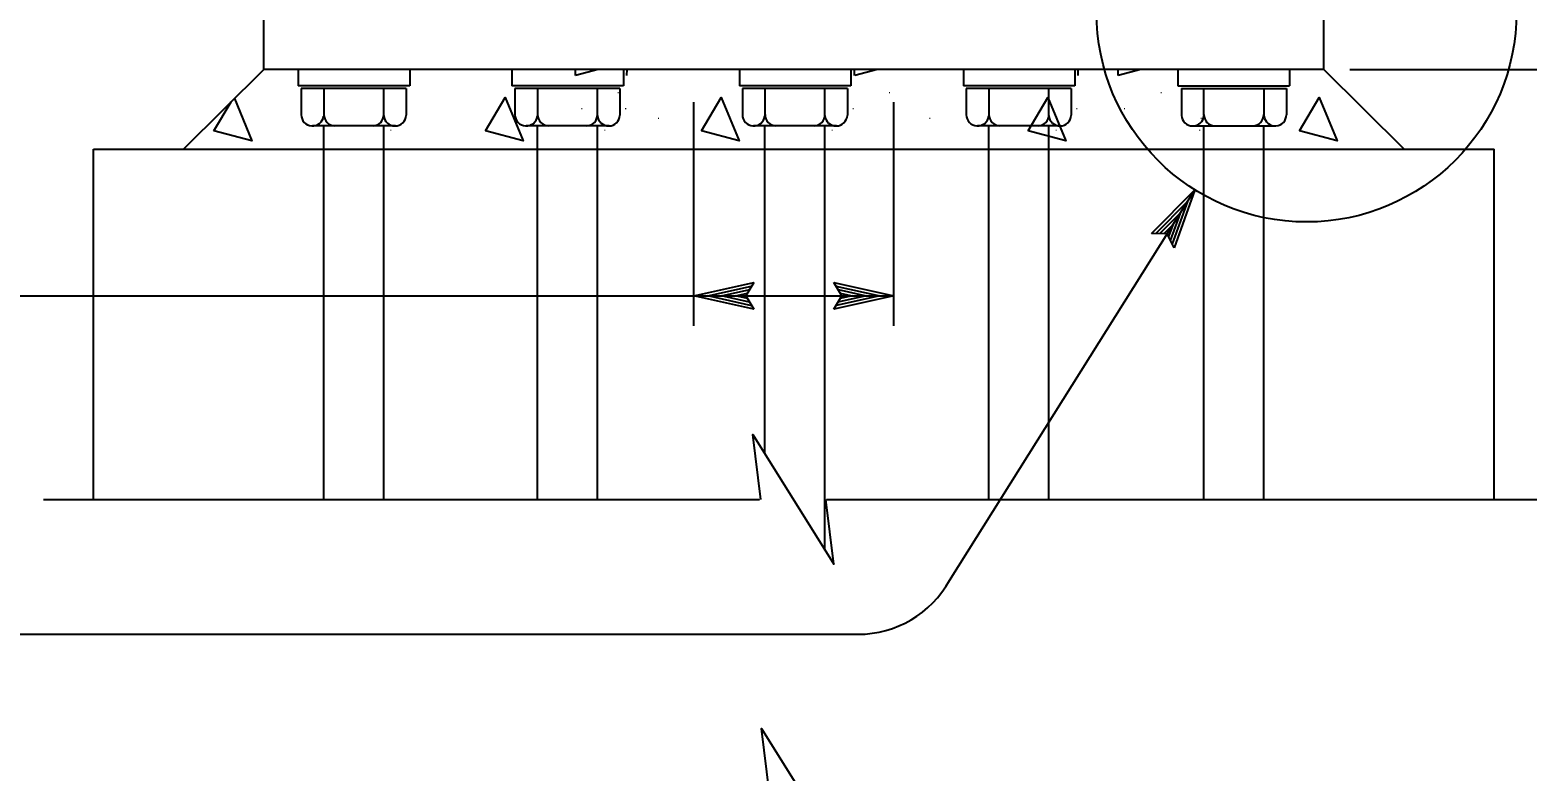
# Model space of a CAD drawing. Extents: x -894 to 866, y -472 to 714.
# Drawn here: x -17.7 to 125.7, y -166 to -95.1 of the extents above; entities that cross this region are included whole.
import ezdxf

# ---------------------------------------------------------------- set-up
doc = ezdxf.new("R2010")
doc.units = 0
for name, color, linetype in [('pp_PRESENTATION', 7, 'Continuous'), ('tcd_SIGN-OVERHEAD', 7, 'Continuous'), ('tcd_SIGN-OVERHEAD-anno', 7, 'Continuous')]:
    doc.layers.add(name, color=color, linetype=linetype)

msp = doc.modelspace()

# ---------------------------------------------------------------- linework, layer by layer
at = {"layer": 'pp_PRESENTATION'}
msp.add_circle((104.56, -93.33), 20.12, dxfattribs=at)
at = {"layer": 'tcd_SIGN-OVERHEAD'}
for p, q in [((4.67, -98.83), (4.67, -93.08)), ((106.23, -98.83), (106.23, -93.08)), ((4.67, -98.83), (-3, -106.49)), ((106.23, -98.83), (4.67, -98.83)), ((7.98, -98.83), (7.98, -100.4)), ((18.66, -98.83), (18.66, -100.4)), ((28.45, -98.83), (28.45, -100.4)), ((39.14, -98.83), (39.14, -100.4)), ((50.24, -98.83), (50.24, -100.4)), ((60.92, -98.83), (60.92, -100.4)), ((71.69, -98.83), (71.69, -100.4)), ((82.37, -98.83), (82.37, -100.4)), ((92.24, -98.83), (92.24, -100.4)), ((102.92, -98.83), (102.92, -100.4)), ((113.9, -106.49), (106.23, -98.83)), ((18.66, -100.4), (7.98, -100.4)), ((18.32, -100.65), (8.26, -100.65)), ((8.26, -100.65), (8.26, -103.18)), ((10.42, -100.65), (10.42, -103.32)), ((16.17, -103.17), (16.17, -100.65)), ((18.32, -100.65), (18.32, -103.23)), ((39.14, -100.4), (28.45, -100.4)), ((38.79, -100.65), (28.74, -100.65)), ((28.74, -100.65), (28.74, -103.18)), ((30.89, -100.65), (30.89, -103.32)), ((36.64, -103.17), (36.64, -100.65)), ((38.79, -100.65), (38.79, -103.23)), ((60.92, -100.4), (50.24, -100.4)), ((60.58, -100.65), (50.52, -100.65)), ((50.52, -100.65), (50.52, -103.18)), ((52.68, -100.65), (52.68, -103.32)), ((58.42, -103.17), (58.42, -100.65)), ((60.58, -100.65), (60.58, -103.23)), ((82.37, -100.4), (71.69, -100.4)), ((82.03, -100.65), (71.97, -100.65)), ((71.97, -100.65), (71.97, -103.18)), ((74.12, -100.65), (74.12, -103.32)), ((79.87, -103.17), (79.87, -100.65)), ((82.03, -100.65), (82.03, -103.23)), ((92.24, -100.4), (102.92, -100.4)), ((92.58, -100.65), (102.64, -100.65)), ((92.58, -100.65), (92.58, -103.23)), ((94.73, -103.17), (94.73, -100.65)), ((100.48, -100.65), (100.48, -103.32)), ((102.64, -100.65), (102.64, -103.18)), ((17.28, -104.24), (9.33, -104.24)), ((10.42, -140.03), (10.42, -104.24)), ((16.17, -140.03), (16.17, -104.24)), ((37.75, -104.24), (29.8, -104.24)), ((30.89, -140.03), (30.89, -104.24)), ((36.64, -140.03), (36.64, -104.24)), ((59.54, -104.24), (51.59, -104.24)), ((52.68, -135.67), (52.68, -104.24)), ((58.42, -144.87), (58.42, -104.24)), ((80.98, -104.24), (73.04, -104.24)), ((74.12, -140.03), (74.12, -104.24)), ((79.87, -140.03), (79.87, -104.24)), ((93.62, -104.24), (101.57, -104.24)), ((94.73, -140.03), (94.73, -104.24)), ((100.48, -140.03), (100.48, -104.24)), ((-11.62, -140.03), (-11.62, -106.49)), ((-11.62, -106.49), (-3, -106.49)), ((-3, -106.49), (113.9, -106.49)), ((113.9, -106.49), (122.52, -106.49)), ((122.52, -140.03), (122.52, -106.49)), ((-16.41, -140.03), (52.15, -140.03)), ((58.58, -140.03), (127.31, -140.03))]:
    msp.add_line(p, q, dxfattribs=at)
for points in [[(34.54, -99.42), (34.54, -98.83)], [(36.71, -98.83), (34.54, -99.42)], [(39.46, -99.42), (39.47, -98.83)], [(61.25, -99.42), (61.25, -98.83)], [(63.46, -98.83), (61.29, -99.42)], [(82.69, -99.42), (82.7, -98.83)], [(86.52, -99.42), (86.52, -98.83)], [(88.69, -98.83), (86.52, -99.42)], [(1.86, -101.63), (3.52, -105.68), (-0.09, -104.73)], [(-0.09, -104.73), (1.55, -101.94)], [(52.29, -140.03), (51.52, -133.82), (59.28, -146.24), (58.5, -140.03)], [(53.13, -168.19), (52.36, -161.98), (60.12, -174.4), (59.34, -168.19)]]:
    msp.add_lwpolyline(points, dxfattribs=at)
for points in [[(25.91, -104.73), (27.8, -101.51), (29.51, -105.68)], [(46.59, -104.73), (48.49, -101.51), (50.2, -105.68)], [(77.89, -104.73), (79.78, -101.51), (81.49, -105.68)], [(103.88, -104.73), (105.77, -101.51), (107.48, -105.68)]]:
    msp.add_lwpolyline(points, close=True, dxfattribs=at)
for centre, start, end in [((9.34, -103.17), 180.7224, 351.7875), ((11.51, -103.16), 180.4996, 268.1024), ((15.09, -103.17), 272.9268, 0.3985), ((17.24, -103.17), 184.8049, 356.3828), ((29.82, -103.17), 180.7224, 351.7875), ((31.99, -103.16), 180.4996, 268.1024), ((35.56, -103.17), 272.9268, 0.3985), ((37.72, -103.17), 184.8049, 356.3828), ((51.6, -103.17), 180.7224, 351.7875), ((53.77, -103.16), 180.4996, 268.1024), ((57.35, -103.17), 272.9268, 0.3985), ((59.5, -103.17), 184.8049, 356.3828), ((73.05, -103.17), 180.7224, 351.7875), ((75.22, -103.16), 180.4996, 268.1024), ((78.8, -103.17), 272.9268, 0.3985), ((80.95, -103.17), 184.8049, 356.3828), ((93.66, -103.17), 183.6172, 355.1952), ((95.81, -103.17), 179.6015, 267.0732), ((99.39, -103.16), 271.8976, 359.5004), ((101.56, -103.17), 188.2125, 359.2776)]:
    msp.add_arc(centre, 1.08, start, end, dxfattribs=at)
at = {"layer": 'tcd_SIGN-OVERHEAD-anno'}
for p, q in [((108.7, -98.83), (135.6, -98.83)), ((45.87, -123.4), (45.87, -101.98)), ((65.02, -123.4), (65.02, -101.98)), ((70.35, -147.78), (93.85, -110.37)), ((89.71, -114.56), (93.85, -110.37)), ((93.85, -110.37), (91.88, -115.91)), ((93.85, -110.37), (93.85, -110.37)), ((90.11, -114.56), (93.15, -111.49)), ((93.15, -111.5), (91.7, -115.54)), ((90.52, -114.56), (92.44, -112.61)), ((92.44, -112.61), (91.51, -115.22)), ((91.2, -114.59), (89.71, -114.56)), ((89.71, -114.56), (89.71, -114.56)), ((90.89, -114.59), (91.74, -113.73)), ((91.88, -115.91), (91.2, -114.59)), ((91.74, -113.73), (91.34, -114.85)), ((91.88, -115.91), (91.88, -115.91)), ((45.87, -120.53), (51.62, -119.25)), ((47.21, -120.52), (51.4, -119.6)), ((48.52, -120.53), (51.23, -119.93)), ((49.85, -120.53), (51, -120.27)), ((51.62, -119.25), (50.86, -120.53)), ((51.62, -119.25), (51.62, -119.25)), ((60.04, -120.53), (59.28, -119.24)), ((59.28, -119.24), (59.28, -119.24)), ((59.28, -119.24), (65.02, -120.53)), ((59.48, -119.59), (63.7, -120.53)), ((59.71, -119.93), (62.38, -120.53)), ((59.88, -120.26), (61.05, -120.53)), ((-27.71, -120.53), (65.02, -120.53)), ((51.62, -121.81), (45.87, -120.53)), ((45.87, -120.53), (45.87, -120.53)), ((51.42, -121.47), (47.2, -120.53)), ((51.19, -121.13), (48.52, -120.53)), ((51.02, -120.79), (49.85, -120.53)), ((50.86, -120.53), (51.62, -121.81)), ((51.62, -121.81), (51.62, -121.81)), ((65.02, -120.53), (59.28, -121.8)), ((59.28, -121.8), (60.04, -120.53)), ((59.28, -121.8), (59.28, -121.8)), ((63.69, -120.53), (59.5, -121.46)), ((62.38, -120.53), (59.67, -121.13)), ((61.05, -120.53), (59.9, -120.78)), ((65.02, -120.53), (65.02, -120.53)), ((-36.57, -152.94), (61.6, -152.94))]:
    msp.add_line(p, q, dxfattribs=at)
msp.add_arc((61.6, -142.94), 10, 270, 331.0786, dxfattribs=at)

# ---------------------------------------------------------------- texts
at = {"layer": 'tcd_SIGN-OVERHEAD'}
for p in [(38.49, -101.12), (64.48, -101.12), (90.48, -101.12), (34.99, -102.65), (39.2, -102.65), (60.98, -102.65), (82.43, -102.65), (86.97, -102.65), (16.72, -104.71), (37.19, -104.71), (42.35, -103.58), (58.98, -104.71), (68.34, -103.58), (80.43, -104.71), (94.18, -104.71), (94.33, -103.58)]:
    msp.add_text('.', height=0.766, dxfattribs=at).set_placement(p)

doc.saveas('drawing.dxf')
